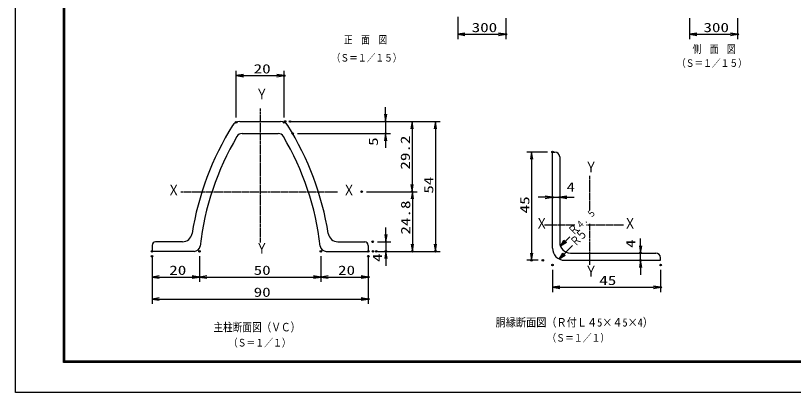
# Model space of a CAD drawing. Units: millimetres, scale not verified. Extents: x -4455 to 4455, y -3150 to 3150.
# Drawn here: x -4455 to 402, y -3150 to -800 of the extents above; entities that cross this region are included whole.
import ezdxf
from ezdxf.enums import TextEntityAlignment as Align

# ---------------------------------------------------------------- set-up
doc = ezdxf.new("R2010")
doc.units = ezdxf.units.MM
doc.header["$LTSCALE"] = 20
doc.header["$PDMODE"] = 32
doc.header["$PDSIZE"] = 10
doc.linetypes.add('USER1', pattern=[1.125, 0.75, -0.125, 0.125, -0.125])
for name, color, linetype, lineweight in [('0-0_1', 7, 'Continuous', 25), ('0-1_2', 7, 'Continuous', 25), ('0-2_0', 4, 'Continuous', 25), ('0-4_EXTCNT-LMEC0', 2, 'Continuous', 25), ('0-6_EXTCNT-L', 1, 'Continuous', 25), ('0-7_WAKU', 7, 'Continuous', 25)]:
    doc.layers.add(name, color=color, linetype=linetype, lineweight=lineweight)
doc.layers.add('0-5_DEFPOINTS', color=7, linetype='Continuous')
doc.styles.add('ＭＳ ゴシック', font='')
doc.styles.get('ＭＳ ゴシック').set_extended_font_data('MS Gothic')

# ---------------------------------------------------------------- blocks, each defined once
blk = doc.blocks.new('C1')
at = {"layer": '0-0_1', "color": 4}
blk.add_line((72303.9, 29353.6), (73481, 30519.9), dxfattribs=at)
blk.add_lwpolyline([(73048.4, 29795.7), (72303.9, 29353.6), (72752.8, 30094)], close=True, dxfattribs=at)
blk.add_lwpolyline([(72974.5, 29870.3), (72602.2, 29649.2), (72826.7, 30019.4)], dxfattribs=at)
blk = doc.blocks.new('DARROWS')
at = {"layer": '0-2_0', "color": 2}
blk.add_line((0, 0), (-19.982, 0), dxfattribs=at)
blk.add_lwpolyline([(-20, -3.333), (0, 0), (-20, 3.333)], dxfattribs=at)

msp = doc.modelspace()

# ---------------------------------------------------------------- linework, layer by layer
at = {"layer": '0-0_1', "color": 4, "linetype": 'USER1'}
for p, q in [((-2927.75, -1380.19), (-2927.75, -2214.84)), ((-871.96, -1799.09), (-871.96, -2012.8)), ((-3422.59, -1898.65), (-2444.57, -1898.65)), ((-962.29, -2106.26), (-1151.49, -2106.26)), ((-658.32, -2106.26), (-889.85, -2106.26)), ((-871.96, -2099.59), (-871.96, -2354.35))]:
    msp.add_line(p, q, dxfattribs=at)
at = {"layer": '0-0_1'}
for p, q in [((-3055.25, -1460.65), (-2800.25, -1460.65)), ((-3040.25, -1535.65), (-2815.25, -1535.65)), ((-3602.75, -2233.15), (-3602.75, -2270.65)), ((-3412.25, -2210.65), (-3580.25, -2210.65)), ((-2443.25, -2210.65), (-2275.25, -2210.65)), ((-2252.75, -2233.15), (-2252.75, -2270.65)), ((-3340.25, -2270.65), (-3602.75, -2270.65)), ((-2515.25, -2270.65), (-2252.75, -2270.65))]:
    msp.add_line(p, q, dxfattribs=at)
at = {"layer": '0-0_1', "color": 4}
msp.add_line((-1060.71, -2318.33), (-978.19, -2234.03), dxfattribs=at)
msp.add_lwpolyline([(-1023.82, -2295.66), (-1060.71, -2318.33), (-1038.83, -2280.97)], close=True, dxfattribs=at)
msp.add_lwpolyline([(-1027.58, -2291.99), (-1046.02, -2303.32), (-1035.08, -2284.64)], dxfattribs=at)
at = {"layer": '0-0_1'}
for centre, radius, start, end in [((-1575.26, -2442.35), 1800, 147.87775, 170.97737), ((-3055.25, -1513.15), 52.5, 90, 147.87762), ((-2800.25, -1513.15), 52.5, 32.12238, 90), ((-4280.23, -2442.35), 1800, 9.02258, 32.1222), ((-1574.79, -2439.73), 1740, 149.4028, 173.32632), ((-3040.25, -1573.15), 37.5, 90.00035, 149.40292), ((-2815.25, -1573.15), 37.5, 30.59708, 90), ((-4280.71, -2439.72), 1740, 6.67364, 30.59716), ((-3412.25, -2150.65), 60, 269.99979, 350.97733), ((-2443.25, -2150.65), 60, 189.02246, 270), ((-3580.25, -2233.15), 22.5, 90, 180), ((-2275.25, -2233.15), 22.5, 0, 90), ((-990.22, -2213.47), 67.5, 180.00046, 270), ((-3340.25, -2233.15), 37.5, 270, 353.32654), ((-2515.25, -2233.15), 37.5, 186.67346, 270), ((-1027.72, -2250.97), 75, 180.00043, 270)]:
    msp.add_arc(centre, radius, start, end, dxfattribs=at)
at = {"layer": '0-1_2'}
for p, q in [((-1102.72, -2250.97), (-1102.72, -1650.97)), ((-1102.72, -1650.97), (-1087.72, -1650.97)), ((-1057.72, -1680.97), (-1057.72, -2213.47)), ((-990.22, -2280.97), (-457.72, -2280.97))]:
    msp.add_line(p, q, dxfattribs=at)
msp.add_lwpolyline([(-1027.72, -2325.97), (-427.72, -2325.97), (-427.72, -2310.97)], dxfattribs=at)
for centre in [(-1087.72, -1680.97), (-457.72, -2310.97)]:
    msp.add_arc(centre, 30, 0, 90, dxfattribs=at)
at = {"layer": '0-2_0', "color": 1}
for p, q in [((-246.88, -816.46), (-246.88, -947.13)), ((53.12, -816.46), (53.12, -947.13)), ((-3077.75, -1435.72), (-3077.75, -1144.69)), ((-2777.75, -1435.72), (-2777.75, -1144.69)), ((-2741.5, -1460.65), (-1803.28, -1460.65)), ((-2741.5, -1460.65), (-2114.28, -1460.65)), ((-2711.5, -1460.65), (-1949.28, -1460.65)), ((-2695.27, -1535.65), (-2114.28, -1535.65)), ((-2264.57, -1898.65), (-1949.28, -1898.65)), ((-2264.57, -1898.65), (-1947.28, -1898.65)), ((-2195.25, -2210.65), (-2112.75, -2210.65)), ((-2192.75, -2270.65), (-1803.28, -2270.65)), ((-2192.75, -2270.65), (-1947.28, -2270.65)), ((-2172.75, -2270.65), (-2112.75, -2270.65)), ((-3602.75, -2300.65), (-3602.75, -2597.69)), ((-3602.75, -2330.65), (-3602.75, -2460.69)), ((-3306.56, -2300.65), (-3306.56, -2460.69)), ((-3306.56, -2300.65), (-3306.56, -2460.69)), ((-2548.94, -2300.65), (-2548.94, -2460.69)), ((-2548.94, -2300.65), (-2548.94, -2460.69)), ((-2252.75, -2300.65), (-2252.75, -2597.69)), ((-2252.75, -2330.65), (-2252.75, -2460.69))]:
    msp.add_line(p, q, dxfattribs=at)
at = {"layer": '0-2_0', "color": 2}
for p, q in [((-201.88, -917.13), (8.12, -917.13)), ((-3032.75, -1174.69), (-2822.75, -1174.69)), ((-2144.28, -1415.65), (-2144.28, -1370.65)), ((-2144.28, -1460.65), (-2144.28, -1535.65)), ((-1979.28, -1505.65), (-1979.28, -1853.65)), ((-1833.28, -1505.65), (-1833.28, -2225.65)), ((-2144.28, -1580.65), (-2144.28, -1625.65)), ((-1977.28, -1943.65), (-1977.28, -2225.65)), ((-2142.75, -2165.65), (-2142.75, -2120.65)), ((-2142.75, -2210.65), (-2142.75, -2270.65)), ((-2142.75, -2315.65), (-2142.75, -2360.65)), ((-3557.75, -2430.69), (-3351.56, -2430.69)), ((-3261.56, -2430.69), (-2593.94, -2430.69)), ((-2503.94, -2430.69), (-2297.75, -2430.69)), ((-3557.75, -2567.69), (-2297.75, -2567.69))]:
    msp.add_line(p, q, dxfattribs=at)
at = {"layer": '0-4_EXTCNT-LMEC0', "color": 1}
for p, q in [((-1132.72, -1650.97), (-1263.37, -1650.97)), ((-1192.72, -2325.97), (-1263.37, -2325.97)), ((-1102.72, -2385.97), (-1102.72, -2524.07)), ((-427.72, -2385.97), (-427.72, -2524.07))]:
    msp.add_line(p, q, dxfattribs=at)
at = {"layer": '0-4_EXTCNT-LMEC0'}
for p, q in [((-1233.37, -1695.97), (-1233.37, -2280.97)), ((-1147.72, -1933.48), (-1192.72, -1933.48)), ((-1102.72, -1933.48), (-1057.72, -1933.48)), ((-1012.72, -1933.48), (-967.72, -1933.48)), ((-552.72, -2235.97), (-552.72, -2190.97)), ((-552.72, -2325.97), (-552.72, -2280.97)), ((-552.72, -2370.97), (-552.72, -2415.97)), ((-1057.72, -2494.07), (-472.72, -2494.07))]:
    msp.add_line(p, q, dxfattribs=at)
at = {"layer": '0-5_DEFPOINTS'}
for p in [(-1394.08, -917.13), (53.12, -917.13), (-2777.75, -1174.69), (-2771.5, -1460.65), (-2741.5, -1460.65), (-3077.75, -1465.72), (-2777.75, -1465.72), (-2725.27, -1535.65), (-2144.28, -1535.65), (-1102.72, -1650.97), (-2294.57, -1898.65), (-1979.28, -1898.65), (-1102.72, -1933.48), (-1057.72, -1933.48), (-2225.25, -2210.65), (-3602.75, -2270.65), (-3306.56, -2270.65), (-2548.94, -2270.65), (-2252.75, -2270.65), (-2222.75, -2270.65), (-2202.75, -2270.65), (-2142.75, -2270.65), (-1977.28, -2270.65), (-1833.28, -2270.65), (-552.72, -2280.97), (-3602.75, -2300.65), (-2252.75, -2300.65), (-1233.37, -2325.97), (-1162.72, -2325.97), (-552.72, -2325.97), (-1102.72, -2355.97), (-427.72, -2355.97), (-3306.56, -2430.69), (-2548.94, -2430.69), (-2252.75, -2430.69), (-427.72, -2494.07), (-2252.75, -2567.69)]:
    msp.add_point(p, dxfattribs=at)
at = {"layer": '0-6_EXTCNT-L'}
for p, q in [((-1694.08, -808.22), (-1694.08, -947.13)), ((-1394.08, -817.21), (-1394.08, -947.13))]:
    msp.add_line(p, q, dxfattribs=at)
at = {"layer": '0-6_EXTCNT-L', "color": 2}
msp.add_line((-1649.08, -917.13), (-1439.08, -917.13), dxfattribs=at)
at = {"layer": '0-7_WAKU', "color": 3}
msp.add_lwpolyline([(-4455, 3150), (4455, 3150), (4455, -3150), (-4455, -3150)], close=True, dxfattribs=at)
at = {"layer": '0-7_WAKU'}
for points in [[(-4155, 2962.5), (4155, 2962.5), (4155, -2962.5), (-4155, -2962.5)], [(-4153.13, 2960.62), (4153.12, 2960.62), (4153.12, -2960.63), (-4153.13, -2960.63)], [(-4151.25, 2958.75), (4151.25, 2958.75), (4151.25, -2958.75), (-4151.25, -2958.75)], [(-4149.38, 2956.87), (4149.37, 2956.87), (4149.37, -2956.88), (-4149.38, -2956.88)], [(-4147.5, 2955), (4147.5, 2955), (4147.5, -2955), (-4147.5, -2955)]]:
    msp.add_lwpolyline(points, close=True, dxfattribs=at)

# ---------------------------------------------------------------- block references
at = {"layer": '0-2_0', "xscale": 2.25, "yscale": 2.25}
for p, rotation in [((-246.88, -917.13), 180), ((-3077.75, -1174.69), 180), ((-2144.28, -1460.65), 270), ((-1979.28, -1460.65), 90), ((-1833.28, -1460.65), 90), ((-2144.28, -1535.65), 90), ((-1979.28, -1898.65), 270), ((-1977.28, -1898.65), 90), ((-2142.75, -2210.65), 270), ((-1977.28, -2270.65), 270), ((-1833.28, -2270.65), 270), ((-2142.75, -2270.65), 90), ((-3602.75, -2430.69), 180), ((-3306.56, -2430.69), 180), ((-2548.94, -2430.69), 180), ((-3602.75, -2567.69), 180)]:
    msp.add_blockref('DARROWS', p, dxfattribs=dict(at, rotation=rotation))
at = {"layer": '0-2_0'}
for name, p, xscale, yscale in [('DARROWS', (53.12, -917.13), 2.25, 2.25), ('DARROWS', (-2777.75, -1174.69), 2.25, 2.25), ('C1', (-4668.37, -3705.48), 0.05, 0.05), ('DARROWS', (-3306.56, -2430.69), 2.25, 2.25), ('DARROWS', (-2548.94, -2430.69), 2.25, 2.25), ('DARROWS', (-2252.75, -2430.69), 2.25, 2.25), ('DARROWS', (-2252.75, -2567.69), 2.25, 2.25)]:
    msp.add_blockref(name, p, dxfattribs=dict(at, xscale=xscale, yscale=yscale))
at = {"layer": '0-4_EXTCNT-LMEC0', "xscale": 2.25, "yscale": 2.25}
for p, rotation in [((-1233.37, -1650.97), 90), ((-1057.72, -1933.48), 180), ((-1233.37, -2325.97), 270), ((-552.72, -2280.97), 270), ((-552.72, -2325.97), 90), ((-1102.72, -2494.07), 180)]:
    msp.add_blockref('DARROWS', p, dxfattribs=dict(at, rotation=rotation))
for p in [(-1102.72, -1933.48), (-427.72, -2494.07)]:
    msp.add_blockref('DARROWS', p, dxfattribs=at)
at = {"layer": '0-6_EXTCNT-L', "xscale": 2.25, "yscale": 2.25, "rotation": 180}
msp.add_blockref('DARROWS', (-1694.08, -917.13), dxfattribs=at)
at = {"layer": '0-6_EXTCNT-L', "xscale": 2.25, "yscale": 2.25}
msp.add_blockref('DARROWS', (-1394.08, -917.13), dxfattribs=at)

# ---------------------------------------------------------------- texts
at = {"layer": '0-0_1', "color": 4, "style": 'ＭＳ ゴシック'}
for s, height, width, p in [('（Ｓ＝１／１５）', 45.89, 0.85, (-2481.24, -1100.86)), ('（Ｓ＝１／１５）', 45.89, 0.85, (-325.69, -1133.9)), ('Ｙ', 66.57, 0.85, (-2956.25, -1343.05)), ('Ｙ', 66.57, 0.85, (-900.46, -1797.51)), ('Ｘ', 66.57, 0.85, (-3506.3, -1941.47)), ('Ｘ', 66.57, 0.85, (-2411.73, -1941.46)), ('Ｘ', 66.57, 0.85, (-1208.53, -2149.07)), ('Ｘ', 66.57, 0.85, (-656.82, -2149.07)), ('Ｙ', 66.57, 0.85, (-2956.25, -2303.97)), ('Ｙ', 66.57, 0.85, (-900.46, -2447.16)), ('主柱断面図（ＶＣ）', 51.95, 0.85, (-3219.53, -2785.06)), ('胴縁断面図（Ｒ付Ｌ４5×４5×4）', 51.65, 0.9, (-1457.63, -2754.8)), ('（Ｓ＝１／１）', 46.48, 0.85, (-3123.88, -2877.65)), ('（Ｓ＝１／１）', 46.48, 0.85, (-1135.12, -2847.45))]:
    msp.add_text(s, height=height, dxfattribs=dict(at, width=width)).set_placement(p, align=Align.BOTTOM_LEFT)
at = {"layer": '0-0_1', "color": 4, "style": 'ＭＳ ゴシック', "width": 0.8}
for s, height, p in [('４．５', 43.3, (-921.12, -2143.54)), ('Ｒ', 53.29, (-960.91, -2186.05)), ('５', 57.73, (-911.7, -2219.32)), ('Ｒ', 53.29, (-948.52, -2254.93))]:
    msp.add_text(s, height=height, rotation=45, dxfattribs=at).set_placement(p, align=Align.BOTTOM_LEFT)
at = {"layer": '0-2_0', "color": 3, "style": 'ＭＳ ゴシック', "width": 1.35}
for s, p in [('300', (-159.88, -920.73)), ('20', (-2968.25, -1178.29)), ('20', (-3495.15, -2434.29)), ('50', (-2968.25, -2434.29)), ('20', (-2441.34, -2434.29)), ('90', (-2968.25, -2571.29))]:
    msp.add_text(s, height=57.77, dxfattribs=at).set_placement(p, align=Align.BOTTOM_LEFT)
for s, p in [('29.2', (-1975.68, -1760.65)), ('5', (-2175.18, -1612.69)), ('54', (-1829.68, -1910.65)), ('24.8', (-1973.68, -2165.65)), ('4', (-2149.18, -2336.69))]:
    msp.add_text(s, height=57.77, rotation=90, dxfattribs=at).set_placement(p, align=Align.BOTTOM_LEFT)
at = {"layer": '0-4_EXTCNT-LMEC0', "color": 4, "style": 'ＭＳ ゴシック', "width": 0.8}
for s, p in [('正\u3000面\u3000図', (-2404.65, -989.67)), ('側\u3000面\u3000図\u3000', (-228.14, -1048.17))]:
    msp.add_text(s, height=48.09, dxfattribs=at).set_placement(p, align=Align.BOTTOM_LEFT)
at = {"layer": '0-4_EXTCNT-LMEC0', "color": 3, "style": 'ＭＳ ゴシック', "width": 1.35}
for s, p in [('4', (-1014.7, -1915.47)), ('45', (-810.22, -2497.68))]:
    msp.add_text(s, height=57.77, dxfattribs=at).set_placement(p, align=Align.BOTTOM_LEFT)
for s, p in [('45', (-1229.77, -2033.47)), ('4', (-569.01, -2249.24))]:
    msp.add_text(s, height=57.77, rotation=90, dxfattribs=at).set_placement(p, align=Align.BOTTOM_LEFT)
at = {"layer": '0-6_EXTCNT-L', "color": 3, "style": 'ＭＳ ゴシック', "width": 1.35}
msp.add_text('300', height=57.77, dxfattribs=at).set_placement((-1607.08, -920.73), align=Align.BOTTOM_LEFT)

doc.saveas('drawing.dxf')
